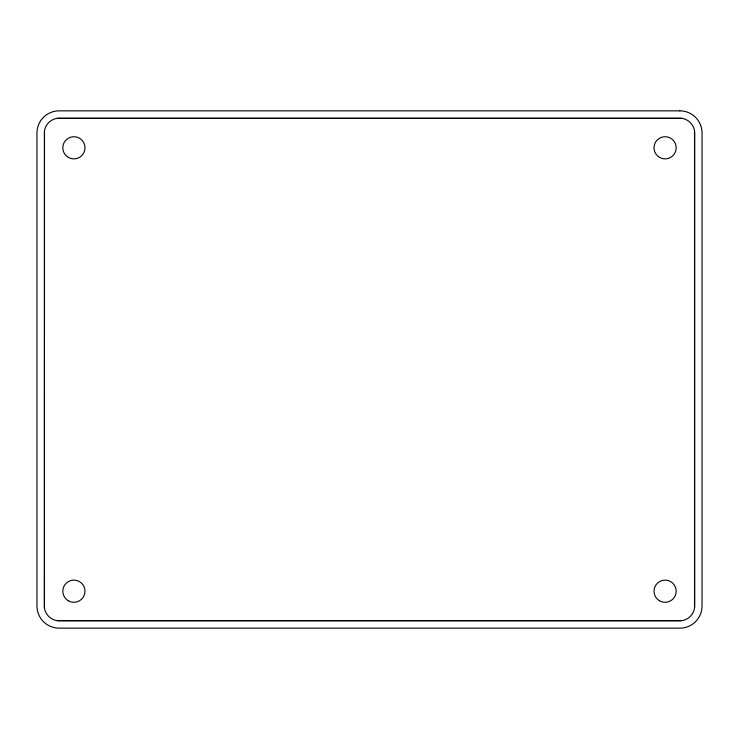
<?xml version="1.0" encoding="UTF-8"?>
<svg xmlns="http://www.w3.org/2000/svg" width="739" height="739" viewBox="0 0 739 739"><rect width="100%" height="100%" fill="white"/><g stroke="black" fill="none" stroke-linecap="round" stroke-linejoin="round"><path stroke-width="1.11" d="M44.469 131.089L44.34 605.98C44.174 613.878 51.222 620.926 59.12 620.76L679.88 620.76C687.778 620.926 694.826 613.878 694.66 605.98L694.66 133.02C694.826 125.122 687.778 118.074 679.88 118.24L59.12 118.24C51.915 118.129 45.291 123.94 44.469 131.089L44.469 607.911M57.189 118.369L681.811 118.369M57.189 620.631L681.811 620.631M694.531 131.089L694.531 607.911M679.88 110.85L59.12 110.85A22.17 22.17 0 0 0 36.95 133.02L36.95 605.98A22.17 22.17 0 0 0 59.12 628.15L679.88 628.15A22.17 22.17 0 0 0 702.05 605.98L702.05 133.02A22.17 22.17 0 0 0 679.88 110.85M68.358 600.798A11.085 11.085 0 0 0 84.985 591.2A11.085 11.085 0 0 0 68.358 581.602A11.085 11.085 0 0 0 68.358 600.798M68.358 157.398A11.085 11.085 0 0 0 84.985 147.8A11.085 11.085 0 0 0 68.358 138.202A11.085 11.085 0 0 0 68.358 157.398M659.558 600.798A11.085 11.085 0 0 0 676.185 591.2A11.085 11.085 0 0 0 659.558 581.602A11.085 11.085 0 0 0 659.558 600.798M659.558 157.398A11.085 11.085 0 0 0 676.185 147.8A11.085 11.085 0 0 0 659.558 138.202A11.085 11.085 0 0 0 659.558 157.398"/></g></svg>
